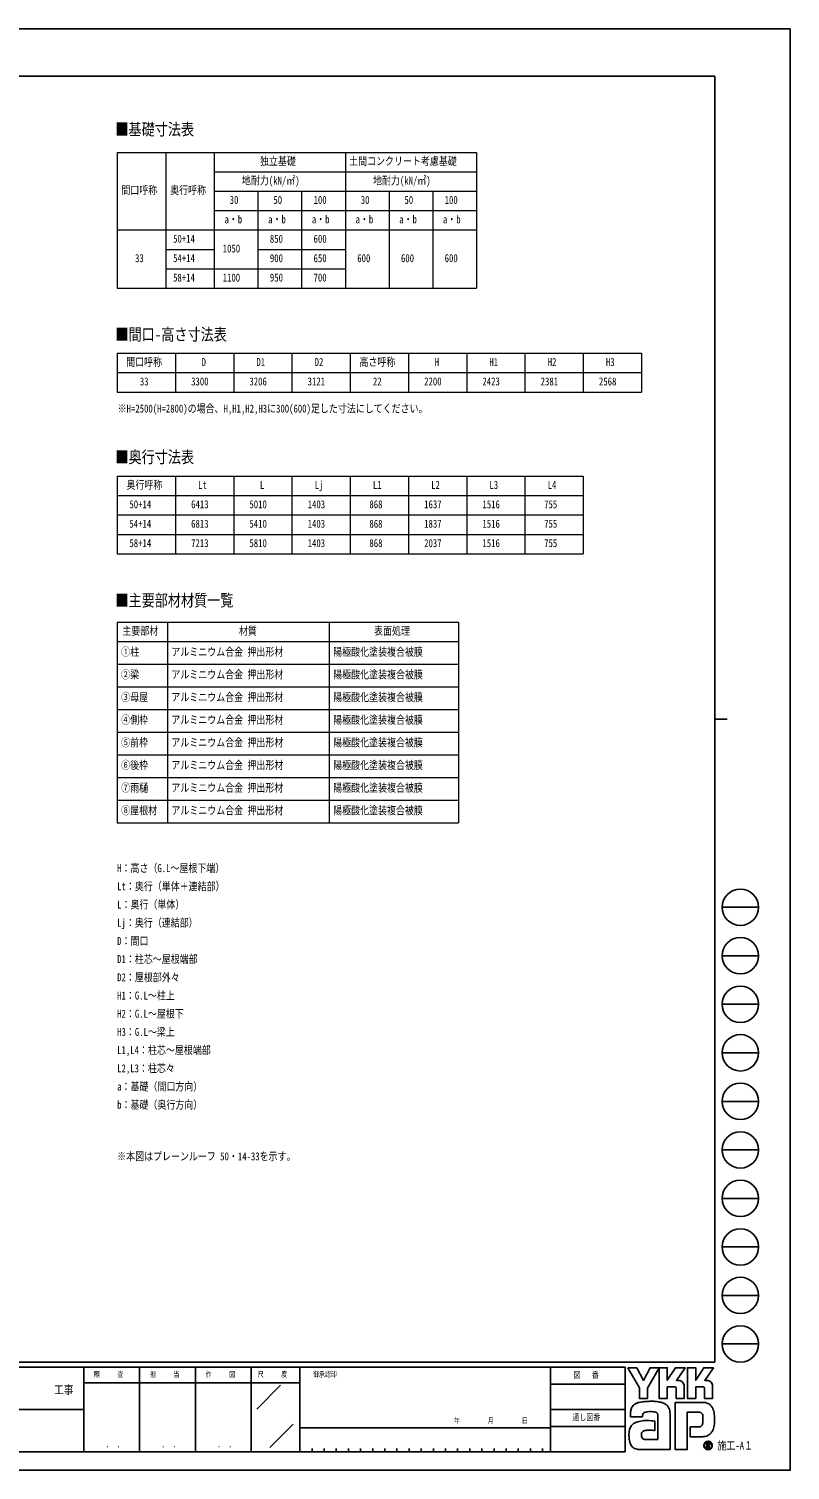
# Model space of a CAD drawing. Units: millimetres, scale not verified. Extents: x -12615 to 12615, y -8910 to 8910.
# Drawn here: x 3205 to 12615, y -8910 to 8910 of the extents above; entities that cross this region are included whole.
import ezdxf
from ezdxf.enums import TextEntityAlignment as Align

# ---------------------------------------------------------------- set-up
doc = ezdxf.new("R2010")
doc.units = ezdxf.units.MM
doc.header["$LTSCALE"] = 50
doc.layers.add('0-1_TABLE1', color=7, linetype='Continuous', lineweight=18)
doc.layers.add('0-2_USER1', color=3, linetype='Continuous')
doc.layers.add('0-7_YKK_ZWAK', color=7, linetype='Continuous')
doc.styles.add('ＭＳ ゴシック', font='')
doc.styles.get('ＭＳ ゴシック').set_extended_font_data('MS Gothic')

msp = doc.modelspace()

# ---------------------------------------------------------------- linework, layer by layer
at = {"layer": '0-1_TABLE1'}
for p, q in [((4297.06, 7383), (8737.06, 7383)), ((4297.06, 7383), (4297.06, 5703)), ((4897.06, 7383), (4897.06, 5703)), ((7117.06, 7383), (7117.06, 5703)), ((5497.06, 7143), (8737.06, 7143)), ((5497.06, 6903), (8737.06, 6903)), ((6037.06, 6903), (6037.06, 5703)), ((6577.06, 6903), (6577.06, 5703)), ((7657.06, 6903), (7657.06, 5703)), ((8197.06, 6903), (8197.06, 5703)), ((5497.06, 6663), (8737.06, 6663)), ((4297.06, 6423), (8737.06, 6423)), ((4897.06, 6183), (5497.06, 6183)), ((6037.06, 6183), (7117.06, 6183)), ((4897.06, 5943), (7117.06, 5943)), ((4297.06, 4899), (10777.06, 4899)), ((4297.06, 4899), (4297.06, 4419)), ((5017.06, 4899), (5017.06, 4419)), ((5737.06, 4899), (5737.06, 4419)), ((6457.06, 4899), (6457.06, 4419)), ((7177.06, 4899), (7177.06, 4419)), ((7897.06, 4899), (7897.06, 4419)), ((8617.06, 4899), (8617.06, 4419)), ((9337.06, 4899), (9337.06, 4419)), ((10057.06, 4899), (10057.06, 4419)), ((10777.06, 4899), (10777.06, 4419)), ((4297.06, 4659), (10777.06, 4659)), ((4297.06, 4419), (10777.06, 4419)), ((4297.06, 3380), (10057.06, 3380)), ((4297.06, 3380), (4297.06, 2420)), ((5017.06, 3380), (5017.06, 2420)), ((5737.06, 3380), (5737.06, 2420)), ((6457.06, 3380), (6457.06, 2420)), ((7177.06, 3380), (7177.06, 2420)), ((7897.06, 3380), (7897.06, 2420)), ((8617.06, 3380), (8617.06, 2420)), ((9337.06, 3380), (9337.06, 2420)), ((10057.06, 3380), (10057.06, 2420)), ((4297.06, 3140), (10057.06, 3140)), ((4297.06, 2900), (10057.06, 2900)), ((4297.06, 2660), (10057.06, 2660)), ((4297.06, 2420), (10057.06, 2420)), ((4297.06, 1575), (8517.06, 1575)), ((4297.06, 1575), (4297.06, -905)), ((4917.06, 1575), (4917.06, -905)), ((6917.06, 1575), (6917.06, -905)), ((8517.06, 1575), (8517.06, -905)), ((4297.06, 1335), (8517.06, 1335)), ((4297.06, 1055), (8517.06, 1055)), ((4297.06, 775), (8517.06, 775)), ((4297.06, 495), (8517.06, 495)), ((4297.06, 215), (8517.06, 215)), ((4297.06, -65), (8517.06, -65)), ((4297.06, -345), (8517.06, -345)), ((4297.06, -625), (8517.06, -625)), ((4297.06, -905), (8517.06, -905))]:
    msp.add_line(p, q, dxfattribs=at)
for points in [[(5497.06, 7383), (5497.06, 5943), (5497.06, 5703)], [(8737.06, 7383), (8737.06, 6903), (8737.06, 5703)], [(4297.06, 5703), (4897.06, 5703), (7657.06, 5703), (8737.06, 5703)]]:
    msp.add_lwpolyline(points, dxfattribs=at)
at = {"layer": '0-7_YKK_ZWAK'}
for p, q in [((11685.06, 8325), (-11714.94, 8325)), ((11685.06, 8325), (11685.06, -7575)), ((11685.06, 375), (11835.06, 375)), ((11775.06, -1950), (12225.06, -1950)), ((11775.06, -2550), (12225.06, -2550)), ((11775.06, -3150), (12225.06, -3150)), ((11775.06, -3750), (12225.06, -3750)), ((11775.06, -4350), (12225.06, -4350)), ((11775.06, -4950), (12225.06, -4950)), ((11775.06, -5550), (12225.06, -5550)), ((11775.06, -6150), (12225.06, -6150)), ((11775.06, -6750), (12225.06, -6750)), ((11775.06, -7350), (12225.06, -7350)), ((11685.06, -7575), (-11714.94, -7575)), ((3885.06, -7635), (-14.94, -7635)), ((4575.06, -7635), (4575.06, -8685)), ((5265.06, -7635), (5265.06, -8685)), ((5955.06, -7635), (5955.06, -8685)), ((6555.06, -7635), (5955.06, -7635)), ((9652.56, -7635), (6555.06, -7635)), ((6555.06, -7635), (6555.06, -8685)), ((9652.56, -7635), (9652.56, -8685)), ((10575.06, -7635), (9652.56, -7635)), ((10575.06, -7635), (10575.06, -8685)), ((5955.06, -7830), (3885.06, -7830)), ((5955.06, -7830), (6555.06, -7830)), ((6021.31, -8154.87), (6315.11, -7861.08)), ((9652.56, -7845), (10575.06, -7845)), ((-14.94, -8160), (3885.06, -8160)), ((9652.56, -8160), (10575.06, -8160)), ((6182.02, -8627.97), (6470.68, -8339.3)), ((10575.06, -8370), (9652.56, -8370)), ((6555.06, -8385), (9652.56, -8385)), ((-14.94, -8685), (3885.06, -8685)), ((3885.06, -8685), (5955.06, -8685)), ((5955.06, -8685), (6555.06, -8685)), ((6555.06, -8685), (9652.56, -8685)), ((6705.06, -8640), (6705.06, -8685)), ((6855.06, -8640), (6855.06, -8685)), ((7005.06, -8640), (7005.06, -8685)), ((7155.06, -8640), (7155.06, -8685)), ((7305.06, -8640), (7305.06, -8685)), ((7455.06, -8640), (7455.06, -8685)), ((7605.06, -8640), (7605.06, -8685)), ((7755.06, -8640), (7755.06, -8685)), ((7905.06, -8640), (7905.06, -8685)), ((8055.06, -8640), (8055.06, -8685)), ((8205.06, -8640), (8205.06, -8685)), ((8355.06, -8640), (8355.06, -8685)), ((8505.06, -8640), (8505.06, -8685)), ((8655.06, -8640), (8655.06, -8685)), ((8805.06, -8640), (8805.06, -8685)), ((8955.06, -8640), (8955.06, -8685)), ((9105.06, -8640), (9105.06, -8685)), ((9255.06, -8640), (9255.06, -8685)), ((9405.06, -8640), (9405.06, -8685)), ((9555.06, -8640), (9555.06, -8685)), ((9652.56, -8685), (10575.06, -8685)), ((11600.02, -8651.94), (11600.02, -8651.94))]:
    msp.add_line(p, q, dxfattribs=at)
for points in [[(-12615, -8910), (12615, -8910), (12615, 8910), (-12615, 8910)], [(10608.06, -7644), (10718.49, -7644), (10801.41, -7800.3), (10884.12, -7644), (10994.63, -7644), (10853.01, -7895.97), (10853.01, -8022.4), (10752.29, -8022.4), (10752.29, -7892.57)]]:
    msp.add_lwpolyline(points, close=True, dxfattribs=at)
for points in [[(5955.06, -7635), (3885.06, -7635), (3885.06, -8685)], [(11191.64, -7879.83), (11096.31, -7879.83), (11096.31, -8022.29), (10994.74, -8022.29), (10994.74, -7644), (11096.31, -7644), (11096.31, -7798.75), (11196.21, -7644), (11315.52, -7644), (11208.48, -7800.64), (11212.27, -7800.64), (11216.46, -7800.64), (11220.76, -7800.64), (11224.9, -7800.64), (11228.6, -7800.64), (11231.58, -7800.64), (11233.57, -7800.64), (11234.3, -7800.64)], [(11542.53, -7879.83), (11447.31, -7879.83), (11447.31, -8022.4), (11345.69, -8022.4), (11345.69, -7644), (11447.31, -7644), (11447.31, -7798.75), (11547.1, -7644), (11666.41, -7644), (11559.37, -7800.64), (11563.2, -7800.64), (11567.41, -7800.64), (11571.71, -7800.64), (11575.84, -7800.64), (11579.52, -7800.64), (11582.49, -7800.64), (11584.47, -7800.64), (11585.19, -7800.64)], [(11263.52, -7806.64), (11275.65, -7813.57), (11285.92, -7822.6), (11294.18, -7833.36), (11300.27, -7845.45), (11304.03, -7858.49), (11305.32, -7872.11), (11305.32, -8022.65), (11206.23, -8022.65), (11206.23, -7894.23)], [(11614.45, -7806.64), (11626.61, -7813.57), (11636.92, -7822.6), (11645.22, -7833.36), (11651.35, -7845.45), (11655.14, -7858.49), (11656.44, -7872.11), (11656.44, -8022.4), (11557.12, -8022.4), (11557.12, -7894.23)], [(10814.39, -8196.93), (10807.42, -8200.86), (10801.98, -8205.65), (10797.86, -8211.25), (10794.88, -8217.59), (10792.82, -8224.59), (10791.48, -8232.21), (10790.67, -8240.37), (10790.19, -8249), (10640.23, -8249.37), (10640.67, -8228.86), (10641.5, -8205.82)], [(11123.13, -8157.5), (11127.38, -8174.71), (11129.79, -8193.13), (11130.55, -8212.76), (11130.55, -8655), (10768.66, -8655)], [(10871.84, -8296.58), (10900.22, -8298.46), (10922.53, -8300.96), (10937.13, -8303.3), (10942.36, -8304.7), (10942.36, -8419.42), (10925.77, -8417.67), (10907.57, -8416.68), (10888.94, -8416.3), (10871.06, -8416.36), (10855.1, -8416.69), (10842.25, -8417.13), (10833.68, -8417.51), (10830.56, -8417.68), (10817.59, -8420.05), (10806.4, -8423.76), (10797.01, -8428.84), (10789.4, -8435.31), (10783.58, -8443.19), (10779.55, -8452.51), (10777.31, -8463.3), (10776.86, -8475.57), (10778.29, -8489.07), (10781.15, -8500.22), (10785.28, -8509.25), (10790.48, -8516.37), (10796.58, -8521.78), (10803.4, -8525.72), (10810.76, -8528.37), (10818.48, -8529.97), (10977.79, -8529.97), (10977.79, -8235.22), (10977.83, -8229.38), (10977.53, -8223.66), (10976.78, -8218.16), (10975.5, -8212.94), (10973.59, -8208.07), (10970.96, -8203.64), (10967.51, -8199.72), (10963.16, -8196.37)], [(10963.16, -8196.37), (10953.82, -8192.71), (10938.88, -8189.6), (10919.82, -8187.31), (10898.12, -8186.08), (10875.25, -8186.18), (10852.69, -8187.85)], [(11486.61, -8194.52), (11343.58, -8194.52), (11343.58, -8655), (11193.69, -8655), (11193.69, -8072.37), (11542.06, -8072.37)], [(11636.14, -8113.54), (11645.92, -8125.87), (11653.24, -8137.83), (11658.35, -8148.65)], [(11623.69, -8462.91), (11609.85, -8473.67), (11595.43, -8482.13), (11580.55, -8488.44), (11565.3, -8492.76), (11549.8, -8495.23), (11534.16, -8496.03), (11380.08, -8496.03), (11380.08, -8374.99), (11466.96, -8374.99), (11482.98, -8374.77), (11497.07, -8373.4), (11509.16, -8369.86)], [(11537.48, -8282.99), (11537.29, -8263.9), (11536.38, -8246.69), (11534.23, -8231.59), (11530.31, -8218.78)], [(11623.82, -8587.79), (11623.75, -8586.03), (11623.53, -8584.34), (11623.16, -8582.71), (11622.66, -8581.16), (11622.01, -8579.69), (11621.22, -8578.31), (11620.3, -8577.02), (11619.24, -8575.84), (11617.85, -8574.61), (11616.31, -8573.54), (11614.62, -8572.63), (11612.79, -8571.88), (11610.84, -8571.29), (11608.75, -8570.87), (11606.55, -8570.61), (11604.23, -8570.53), (11581.5, -8570.53), (11581.5, -8637.42), (11588.37, -8637.42), (11588.37, -8577.35), (11604.23, -8577.35), (11605.87, -8577.41), (11607.41, -8577.57), (11608.85, -8577.83), (11610.19, -8578.2), (11611.42, -8578.67), (11612.53, -8579.24), (11613.52, -8579.9), (11614.4, -8580.67)], [(11617.08, -8587.79), (11616.66, -8591.01), (11615.51, -8593.54), (11613.78, -8595.47), (11611.64, -8596.87), (11609.23, -8597.83), (11606.71, -8598.42), (11604.25, -8598.72), (11601.99, -8598.8), (11596.03, -8598.8), (11599.04, -8603.91), (11618.68, -8637.65), (11626.54, -8637.65), (11607.6, -8605.17), (11609.37, -8604.82), (11611.07, -8604.37), (11612.67, -8603.83), (11614.19, -8603.2), (11615.6, -8602.47), (11616.92, -8601.65), (11618.14, -8600.73), (11619.24, -8599.73)]]:
    msp.add_lwpolyline(points, dxfattribs=at)
for centre in [(12000.06, -1950), (12000.06, -2550), (12000.06, -3150), (12000.06, -3750), (12000.06, -4350), (12000.06, -4950), (12000.06, -5550), (12000.06, -6150), (12000.06, -6750), (12000.06, -7350)]:
    msp.add_circle(centre, 225, dxfattribs=at)
for centre, radius, start, end in [((11234.45, -7875.57), 74.93, 78.26798, 90.11215), ((11235.52, -7870.11), 69.37, 66.19963, 78.22058), ((11585.34, -7875.7), 75.07, 78.27851, 90.10826), ((11586.37, -7870.44), 69.7, 66.2483, 78.23226), ((11192.17, -7893.88), 14.06, 358.57817, 92.1683), ((11543.13, -7893.81), 14, 358.29941, 92.43455), ((10913.41, -8221.38), 272.36, 171.55622, 176.72493), ((10821.12, -8207.6), 179.04, 163.48385, 171.57982), ((10774.82, -8193.86), 130.74, 152.2125, 163.4865), ((10754.81, -8183.52), 108.22, 138.03852, 152.12015), ((10754.79, -8184.02), 108.55, 122.60463, 137.83438), ((10769.15, -8207.24), 135.84, 108.37421, 122.42809), ((10791.88, -8288.08), 219.75, 100.93159, 107.35499), ((10866.16, -8648.45), 587.69, 97.86054, 101.37938), ((10901.03, -8890.74), 832.48, 94.90201, 97.9576), ((10853.97, -8290.89), 101.95, 102.4979, 112.84632), ((10903.41, -8910.14), 852, 91.6169, 94.94971), ((10873.7, -8375.98), 189.3, 96.37207, 102.75341), ((10900.11, -8772.18), 714.01, 87.51794, 91.66439), ((10909.38, -8573.33), 514.94, 81.92631, 87.59083), ((10936.76, -8385.69), 325.32, 73.67137, 82.05943), ((10977.38, -8249.75), 183.45, 60.60528, 73.9085), ((10994.01, -8216.59), 146.41, 52.17347, 59.90542), ((11008.88, -8197.34), 122.08, 43.55042, 52.14561), ((11017.07, -8189.43), 110.69, 34.48659, 43.50182), ((11017.13, -8189.26), 110.55, 25.58915, 34.43128), ((11007.29, -8193.87), 121.41, 17.43089, 25.54591), ((11487.42, -8268.03), 73.52, 77.94572, 90.63794), ((11493.81, -8238.05), 42.86, 60.20991, 77.92418), ((11536.36, -8232.64), 160.37, 78.73198, 87.96551), ((11541.07, -8208.59), 135.87, 69.03034, 78.69541), ((11545.45, -8196.9), 123.38, 59.39484, 68.9885), ((11547.48, -8193.34), 119.28, 50.3012, 59.3616), ((11546.74, -8194.18), 120.4, 42.05209, 50.28551), ((11487.28, -8228.44), 188.76, 14.76267, 25.00486), ((11371.51, -8259.99), 308.76, 7.9139, 14.95041), ((10754.78, -8438.01), 127.65, 142.04688, 153.80771), ((10750.42, -8434.88), 122.29, 130.60221, 141.94427), ((10757.63, -8443.54), 133.55, 120.60724, 130.53081), ((10771.85, -8467.72), 161.6, 112.58838, 120.58162), ((10790.98, -8513.7), 211.4, 106.61303, 112.59024), ((10821.07, -8614.84), 316.93, 99.87193, 106.59825), ((10837.93, -8709.82), 413.39, 94.78469, 99.91711), ((10846.14, -8804.31), 508.24, 90.80099, 94.81812), ((10847.39, -8874.68), 578.61, 87.57779, 90.82714), ((11495.16, -8338.28), 34.54, 293.91672, 314.09376), ((11497.96, -8230.26), 34.04, 39.8078, 59.75378), ((11490.45, -8334.13), 40.8, 314.78099, 333.92928), ((11492.14, -8234.71), 41.37, 22.65544, 39.38165), ((11460.15, -8319.42), 74.48, 334.00676, 347.34989), ((11377.49, -8300.27), 159.33, 347.14308, 355.40008), ((11196.61, -8284.73), 340.88, 355.2339, 0.29193), ((11307.45, -8294.38), 373.25, 347.15166, 352.97565), ((11255.87, -8276.8), 425.61, 2.54376, 8.01251), ((11208.51, -8281.51), 473.02, 352.8937, 357.82206), ((11189.59, -8280.29), 491.98, 357.76419, 2.60674), ((10914.4, -8470.46), 291.87, 174.55588, 182.47272), ((11077.49, -8467.89), 454.94, 181.90948, 187.89042), ((10826.95, -8462.09), 204.02, 164.97537, 174.56739), ((10886.08, -8494.82), 261.65, 187.80471, 196.36971), ((10777.37, -8448.87), 152.71, 153.89178, 164.94341), ((11600.11, -8604.57), 52.92, 90.09157, 179.92363), ((11600.1, -8604.47), 52.82, 44.93442, 90.08536), ((11523.69, -8350.16), 150.71, 311.57033, 318.66243), ((11506.24, -8334.86), 173.92, 318.67367, 325.29112), ((11551.08, -8368.28), 118.04, 326.23251, 339.61931), ((11440.22, -8325.35), 236.92, 339.22498, 347.31457), ((10785.01, -8524.67), 156.26, 196.3102, 208.20993), ((10741.01, -8548.09), 106.41, 208.29777, 223.35561), ((10731.08, -8556.83), 93.2, 223.64205, 239.63663), ((10739.32, -8541.84), 110.3, 239.8785, 253.65355), ((10754.4, -8490.03), 164.26, 253.69102, 263.74909), ((10767.18, -8376.29), 278.71, 263.68487, 270.30455), ((11599.78, -8604.63), 52.6, 179.86065, 225.14399), ((11599.77, -8604.4), 47.06, 134.8007, 180.12175), ((11599.58, -8604.7), 46.87, 179.75513, 225.29722), ((11600.03, -8604.63), 52.77, 224.94536, 269.98445), ((11599.91, -8604.13), 46.97, 89.86602, 135.149), ((11599.93, -8605.12), 46.82, 224.62822, 270.10973), ((11600.12, -8604.49), 47.33, 45.03108, 90.11509), ((11600.03, -8604.37), 53.04, 269.98802, 314.93777), ((11599.95, -8604.42), 47.52, 270.09072, 359.90926), ((11607.02, -8587.51), 10.06, 358.3894, 42.86139), ((11607.22, -8588.27), 16.6, 316.37674, 1.6565), ((11600.15, -8604.5), 47.31, 0.00643, 45.07115), ((11600.52, -8604.31), 52.41, 359.78949, 45.13288), ((11600.39, -8604.71), 52.54, 314.92572, 0.23508)]:
    msp.add_arc(centre, radius, start, end, dxfattribs=at)

# ---------------------------------------------------------------- texts
at = {"layer": '0-1_TABLE1', "style": 'ＭＳ ゴシック', "width": 0.8}
for s, p in [('独立基礎', (6062.26, 7195.5)), ('土間コンクリート考慮基礎', (7163.86, 7195.5)), ('間口呼称', (4348.66, 6835.5)), ('奥行呼称', (4952.26, 6835.5)), ('地耐力(kN/㎡)', (5839.06, 6955.5)), ('地耐力(kN/㎡)', (7459.06, 6955.5)), ('30', (5687.86, 6715.5)), ('50', (6227.86, 6715.5)), ('100', (6724.66, 6715.5)), ('30', (7307.86, 6715.5)), ('50', (7847.86, 6715.5)), ('100', (8344.66, 6715.5)), ('a・b', (5623.06, 6475.5)), ('a・b', (6163.06, 6475.5)), ('a・b', (6703.06, 6475.5)), ('a・b', (7243.06, 6475.5)), ('a・b', (7783.06, 6475.5)), ('a・b', (8323.06, 6475.5)), ('50+14', (4988.26, 6235.5)), ('1050', (5601.46, 6115.5)), ('850', (6184.66, 6235.5)), ('600', (6724.66, 6235.5)), ('33', (4517.86, 5995.5)), ('54+14', (4988.26, 5995.5)), ('900', (6184.66, 5995.5)), ('650', (6724.66, 5995.5)), ('600', (7264.66, 5995.5)), ('600', (7804.66, 5995.5)), ('600', (8344.66, 5995.5)), ('58+14', (4988.26, 5755.5)), ('1100', (5601.46, 5755.5)), ('950', (6184.66, 5755.5)), ('700', (6724.66, 5755.5)), ('間口呼称', (4408.66, 4711.5)), ('D', (5341.06, 4711.5)), ('D1', (6017.86, 4711.5)), ('D2', (6737.86, 4711.5)), ('高さ呼称', (7292.26, 4711.5)), ('H', (8221.06, 4711.5)), ('H1', (8897.86, 4711.5)), ('H2', (9617.86, 4711.5)), ('H3', (10337.86, 4711.5)), ('33', (4577.86, 4471.5)), ('3300', (5211.46, 4471.5)), ('3206', (5931.46, 4471.5)), ('3121', (6651.46, 4471.5)), ('22', (7457.86, 4471.5)), ('2200', (8091.46, 4471.5)), ('2423', (8811.46, 4471.5)), ('2381', (9531.46, 4471.5)), ('2568', (10251.46, 4471.5)), ('奥行呼称', (4412.26, 3192.5)), ('Lt', (5297.86, 3192.5)), ('L', (6061.06, 3192.5)), ('Lj', (6737.86, 3192.5)), ('L1', (7457.86, 3192.5)), ('L2', (8177.86, 3192.5)), ('L3', (8897.86, 3192.5)), ('L4', (9617.86, 3192.5)), ('50+14', (4448.26, 2952.5)), ('6413', (5211.46, 2952.5)), ('5010', (5931.46, 2952.5)), ('1403', (6651.46, 2952.5)), ('868', (7414.66, 2952.5)), ('1637', (8091.46, 2952.5)), ('1516', (8811.46, 2952.5)), ('755', (9574.66, 2952.5)), ('54+14', (4448.26, 2712.5)), ('6813', (5211.46, 2712.5)), ('5410', (5931.46, 2712.5)), ('1403', (6651.46, 2712.5)), ('868', (7414.66, 2712.5)), ('1837', (8091.46, 2712.5)), ('1516', (8811.46, 2712.5)), ('755', (9574.66, 2712.5)), ('58+14', (4448.26, 2472.5)), ('7213', (5211.46, 2472.5)), ('5810', (5931.46, 2472.5)), ('1403', (6651.46, 2472.5)), ('868', (7414.66, 2472.5)), ('2037', (8091.46, 2472.5)), ('1516', (8811.46, 2472.5)), ('755', (9574.66, 2472.5)), ('主要部材', (4362.26, 1387.5)), ('材質', (5801.86, 1387.5)), ('表面処理', (7472.26, 1387.5)), ('①柱', (4347.06, 1127.5)), ('アルミニウム合金 押出形材', (4967.06, 1127.5)), ('陽極酸化塗装複合被膜', (6967.06, 1127.5)), ('②梁', (4347.06, 847.5)), ('アルミニウム合金 押出形材', (4967.06, 847.5)), ('陽極酸化塗装複合被膜', (6967.06, 847.5)), ('③母屋', (4347.06, 567.5)), ('アルミニウム合金 押出形材', (4967.06, 567.5)), ('陽極酸化塗装複合被膜', (6967.06, 567.5)), ('④側枠', (4347.06, 287.5)), ('アルミニウム合金 押出形材', (4967.06, 287.5)), ('陽極酸化塗装複合被膜', (6967.06, 287.5)), ('⑤前枠', (4347.06, 7.5)), ('アルミニウム合金 押出形材', (4967.06, 7.5)), ('陽極酸化塗装複合被膜', (6967.06, 7.5)), ('⑥後枠', (4347.06, -272.5)), ('アルミニウム合金 押出形材', (4967.06, -272.5)), ('陽極酸化塗装複合被膜', (6967.06, -272.5)), ('⑦雨樋', (4347.06, -552.5)), ('アルミニウム合金 押出形材', (4967.06, -552.5)), ('陽極酸化塗装複合被膜', (6967.06, -552.5)), ('⑧屋根材', (4347.06, -832.5)), ('アルミニウム合金 押出形材', (4967.06, -832.5)), ('陽極酸化塗装複合被膜', (6967.06, -832.5))]:
    msp.add_text(s, height=98.97, dxfattribs=at).set_placement(p, align=Align.BOTTOM_LEFT)
at = {"layer": '0-2_USER1', "style": 'ＭＳ ゴシック', "width": 0.8}
for s, height, p in [('■基礎寸法表', 148.5, (4275.4, 7549.5)), ('■間口-高さ寸法表', 148.5, (4275.4, 5012.5)), ('※H=2500(H=2800)の場合、H,H1,H2,H3に300(600)足した寸法にしてください。', 98.97, (4303, 4136)), ('■奥行寸法表', 148.5, (4275.4, 3497.5)), ('■主要部材材質一覧', 148.5, (4275.4, 1725.5)), ('H：高さ（G.L～屋根下端）', 98.97, (4297, -1546)), ('Lt：奥行（単体＋連結部）', 98.97, (4297, -1771)), ('L：奥行（単体）', 98.97, (4297, -1996)), ('Lj：奥行（連結部）', 98.97, (4297, -2221)), ('D：間口', 98.97, (4297, -2446)), ('D1：柱芯～屋根端部', 98.97, (4297, -2671)), ('D2：屋根部外々', 98.97, (4297, -2896)), ('H1：G.L～柱上', 98.97, (4297, -3121)), ('H2：G.L～屋根下', 98.97, (4297, -3346)), ('H3：G.L～梁上', 98.97, (4297, -3571)), ('L1,L4：柱芯～屋根端部', 98.97, (4297, -3796)), ('L2,L3：柱芯々', 98.97, (4297, -4021)), ('a：基礎（間口方向）', 98.97, (4297, -4246)), ('b：基礎（奥行方向）', 98.97, (4297, -4471)), ('※本図はプレーンルーフ 50・14-33を示す。', 98.97, (4297, -5109))]:
    msp.add_text(s, height=height, dxfattribs=at).set_placement(p, align=Align.BOTTOM_LEFT)
at = {"layer": '0-7_YKK_ZWAK', "style": 'ＭＳ ゴシック', "width": 0.8}
for s, height, p in [('照     査', 65.98, (4009.26, -7777.5)), ('担     当', 65.98, (4701.66, -7777.5)), ('作     図', 65.98, (5391.66, -7777.5)), ('尺     度', 65.98, (6034.26, -7777.5)), ('御承認印', 65.98, (6717.41, -7777.5)), ('図\u3000 番', 76.98, (9940.21, -7792.5)), ('工事', 110, (3517, -8002.39)), ('年        月        日', 65.98, (8459.72, -8349.64)), ('通し図番', 76.98, (9923.41, -8317.5)), ('施工-A１', 98.97, (11715.06, -8685)), ('． ．', 77.75, (4155, -8653.06)), ('． ．', 77.75, (4845, -8653.06)), ('． ．', 77.75, (5535, -8653.06))]:
    msp.add_text(s, height=height, dxfattribs=at).set_placement(p, align=Align.BOTTOM_LEFT)

doc.saveas('drawing.dxf')
